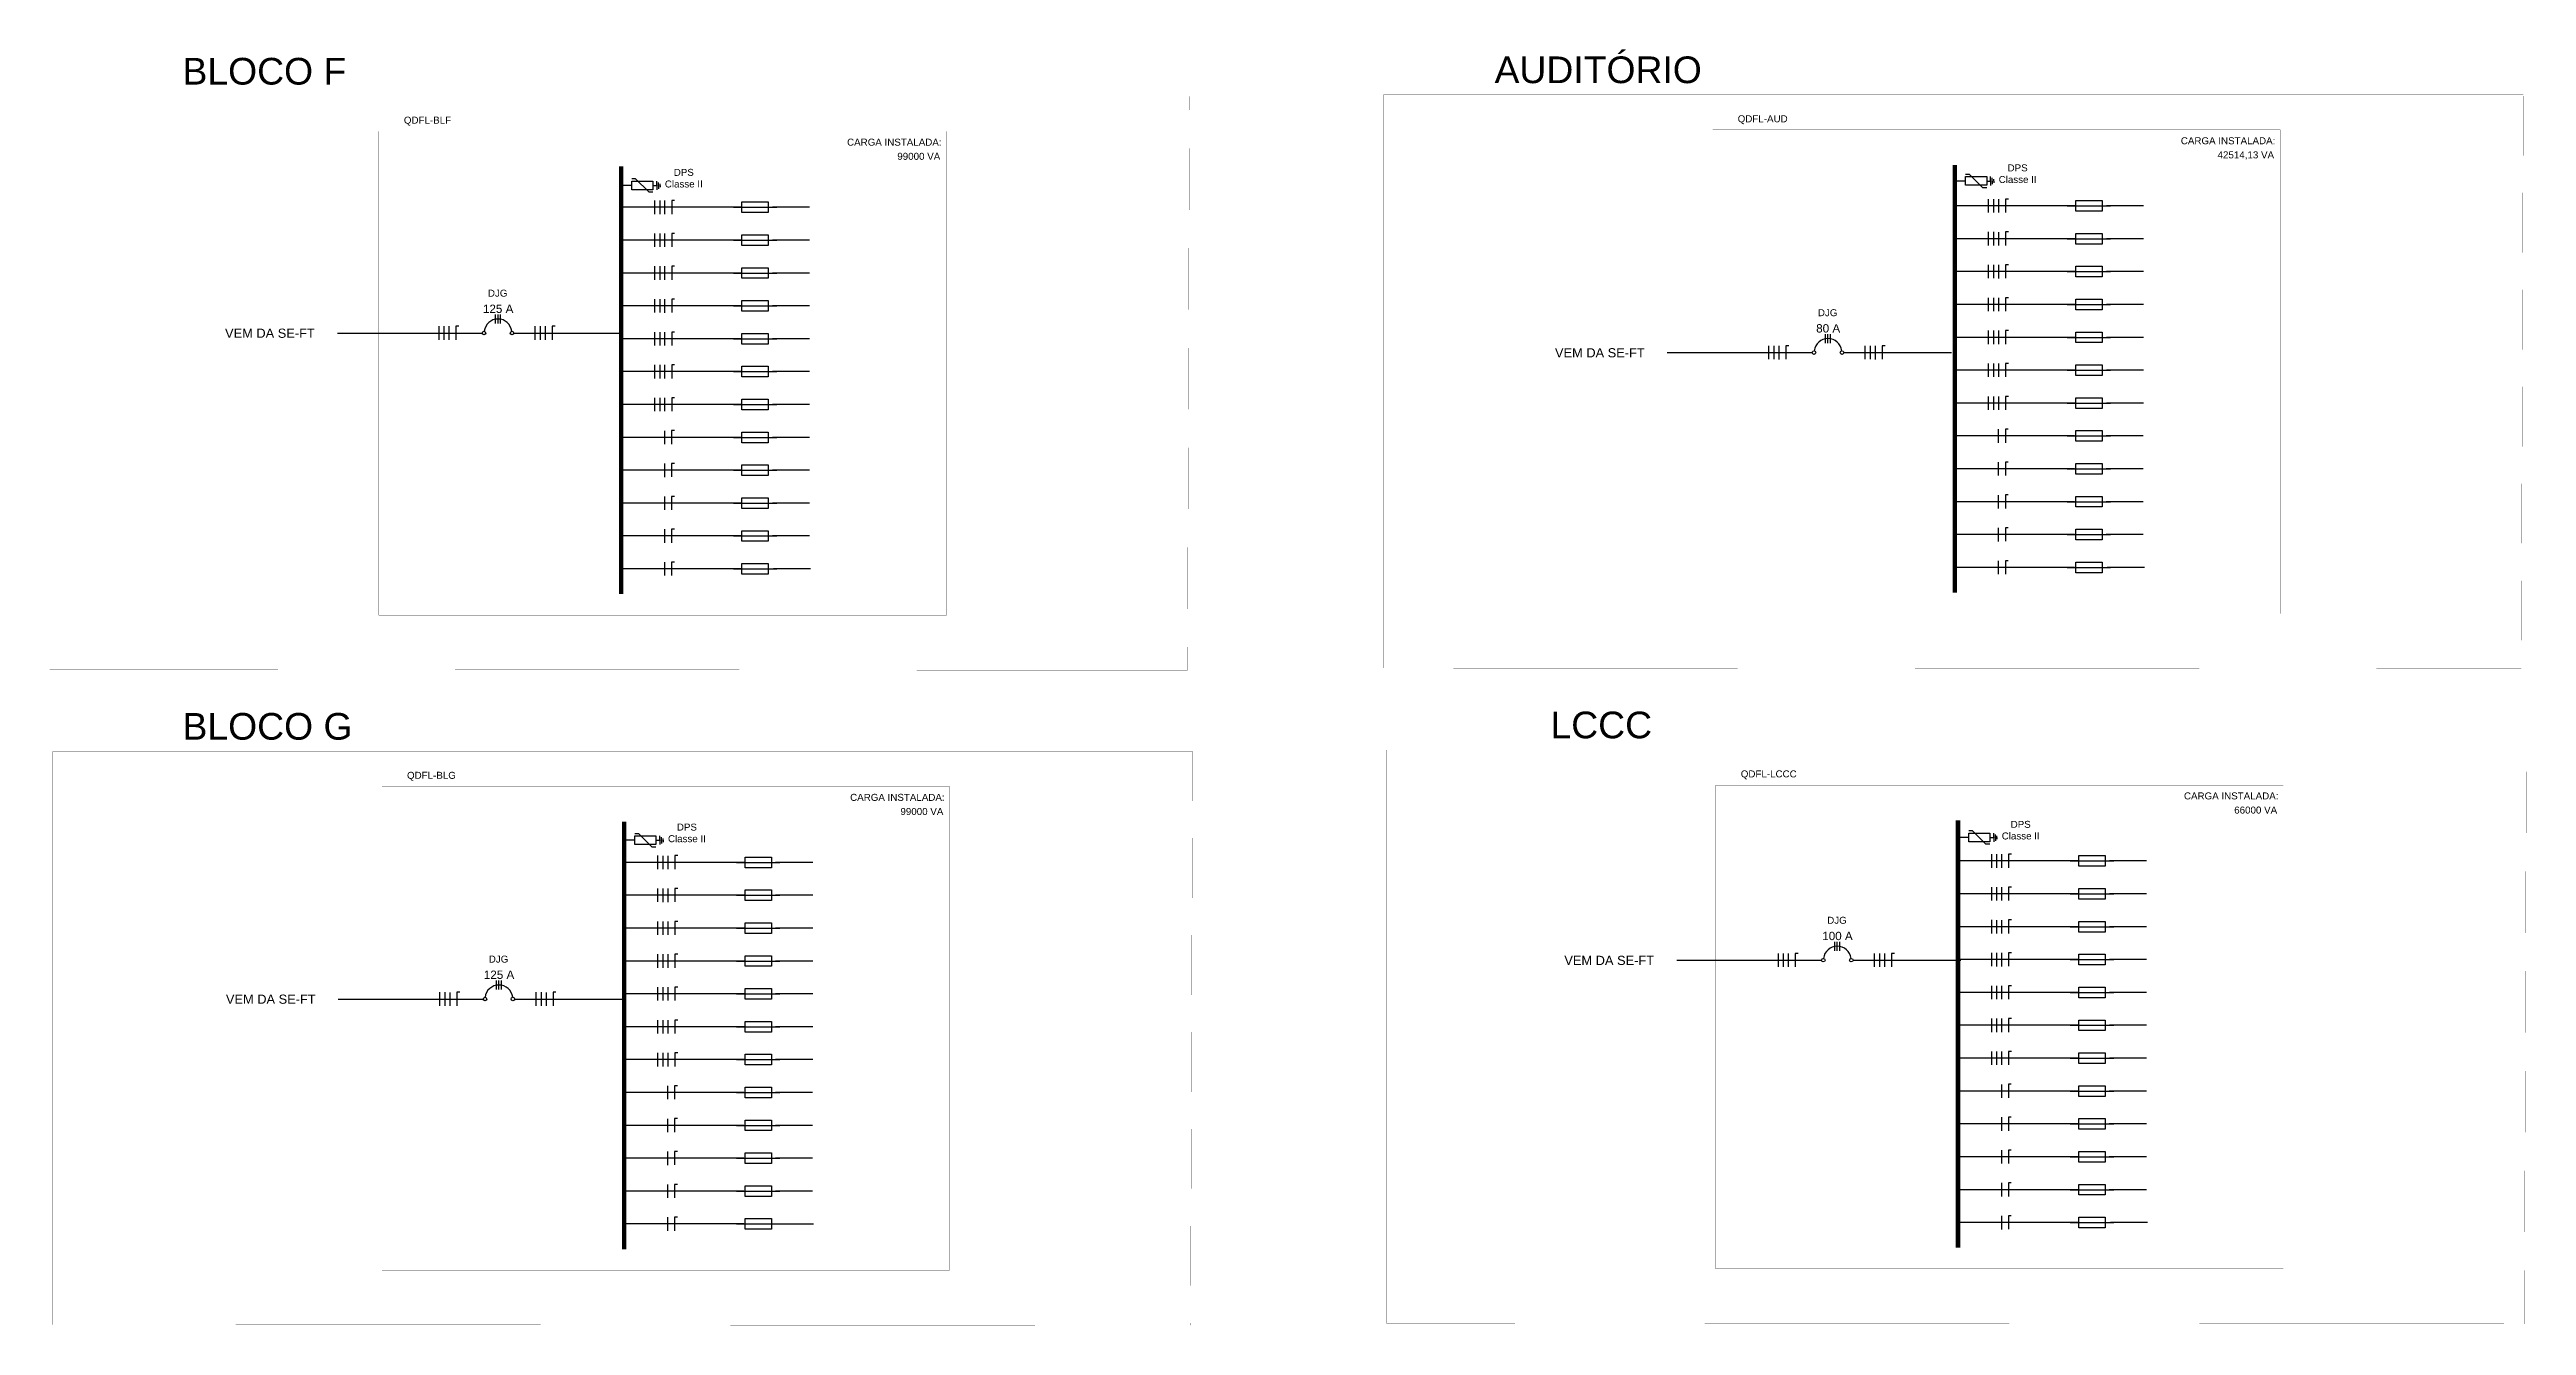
# Model space of a CAD drawing. Header units: millimetres. Extents: x 700 to 1754, y 408 to 936.
# Drawn here: x 1302.4 to 1754.3, y 411 to 643.9 of the extents above; entities that cross this region are included whole.
import ezdxf
from ezdxf.enums import TextEntityAlignment as Align

# ---------------------------------------------------------------- set-up
doc = ezdxf.new("R2010")
doc.units = ezdxf.units.MM
doc.linetypes.add('ACAD_ISO03W100', pattern=[30, 12, -18])
for name, color, linetype in [('A-03', 3, 'Continuous'), ('ARA_DISPOSITIVOS', 5, 'Continuous'), ('ARA_LEGENDA', 7, 'Continuous'), ('EQUIPAMENTOS', 4, 'Continuous'), ('GSP_Arq_TEXTO', 7, 'Continuous'), ('GSP_URB_TEXTO GERAL', 7, 'Continuous'), ('UNIFILAR', 3, 'Continuous'), ('VAI AO CTA', 7, 'Continuous')]:
    doc.layers.add(name, color=color, linetype=linetype)
doc.layers.add('BARRAMENTO', color=1, linetype='Continuous', lineweight=30)
doc.styles.add('ARA GERAL', font='arial.ttf', dxfattribs={"height": 10.1686})
doc.styles.add('ARA_TITULO_1', font='arial.ttf', dxfattribs={"height": 4})
doc.styles.add('ARIAL', font='arial.ttf')
doc.styles.add('ROMANS', font='arial.ttf')

# ---------------------------------------------------------------- blocks, each defined once
blk = doc.blocks.new('*U72')
at = {"layer": 'ARA_DISPOSITIVOS'}
blk.add_line((-25.3, 0), (25.4, 0), dxfattribs=at)
blk.add_lwpolyline([(15.4, 6.2), (15.4, -6.2), (-15.3, -6.2), (-15.3, 6.2)], close=True, dxfattribs=at)
at = {"style": 'ARA GERAL'}
blk.add_attdef('12A', text='', height=10.2, dxfattribs=at).set_placement((-0.2, 17.9), align=Align.TOP_CENTER)
blk = doc.blocks.new('*U73')
at = {"layer": 'ARA_DISPOSITIVOS'}
blk.add_line((-25.3, 0), (25.4, 0), dxfattribs=at)
blk.add_lwpolyline([(15.4, 6.2), (15.4, -6.2), (-15.3, -6.2), (-15.3, 6.2)], close=True, dxfattribs=at)
at = {"style": 'ARA GERAL'}
blk.add_attdef('12A', text='', height=10.2, dxfattribs=at).set_placement((-0.2, 17.9), align=Align.TOP_CENTER)
blk = doc.blocks.new('*U74')
at = {"layer": 'ARA_DISPOSITIVOS'}
blk.add_line((-25.3, 0), (25.4, 0), dxfattribs=at)
blk.add_lwpolyline([(15.4, 6.2), (15.4, -6.2), (-15.3, -6.2), (-15.3, 6.2)], close=True, dxfattribs=at)
at = {"style": 'ARA GERAL'}
blk.add_attdef('12A', text='', height=10.2, dxfattribs=at).set_placement((-0.2, 17.9), align=Align.TOP_CENTER)
blk = doc.blocks.new('*U75')
at = {"layer": 'ARA_DISPOSITIVOS'}
blk.add_line((-25.3, 0), (25.4, 0), dxfattribs=at)
blk.add_lwpolyline([(15.4, 6.2), (15.4, -6.2), (-15.3, -6.2), (-15.3, 6.2)], close=True, dxfattribs=at)
at = {"style": 'ARA GERAL'}
blk.add_attdef('12A', text='', height=10.2, dxfattribs=at).set_placement((-0.2, 17.9), align=Align.TOP_CENTER)
blk = doc.blocks.new('*U76')
at = {"layer": 'ARA_DISPOSITIVOS'}
blk.add_line((-25.3, 0), (25.4, 0), dxfattribs=at)
blk.add_lwpolyline([(15.4, 6.2), (15.4, -6.2), (-15.3, -6.2), (-15.3, 6.2)], close=True, dxfattribs=at)
at = {"style": 'ARA GERAL'}
blk.add_attdef('12A', text='', height=10.2, dxfattribs=at).set_placement((-0.2, 17.9), align=Align.TOP_CENTER)
blk = doc.blocks.new('*U77')
at = {"layer": 'ARA_DISPOSITIVOS'}
blk.add_line((-25.3, 0), (25.4, 0), dxfattribs=at)
blk.add_lwpolyline([(15.4, 6.2), (15.4, -6.2), (-15.3, -6.2), (-15.3, 6.2)], close=True, dxfattribs=at)
at = {"style": 'ARA GERAL'}
blk.add_attdef('12A', text='', height=10.2, dxfattribs=at).set_placement((-0.2, 17.9), align=Align.TOP_CENTER)
blk = doc.blocks.new('*U91')
at = {"layer": 'ARA_DISPOSITIVOS'}
blk.add_line((-25.3, 0), (25.4, 0), dxfattribs=at)
blk.add_lwpolyline([(15.4, 6.2), (15.4, -6.2), (-15.3, -6.2), (-15.3, 6.2)], close=True, dxfattribs=at)
at = {"style": 'ARA GERAL'}
blk.add_attdef('12A', text='', height=10.2, dxfattribs=at).set_placement((-0.2, 17.9), align=Align.TOP_CENTER)
blk = doc.blocks.new('*U92')
at = {"layer": 'ARA_DISPOSITIVOS'}
blk.add_line((-25.3, 0), (25.4, 0), dxfattribs=at)
blk.add_lwpolyline([(15.4, 6.2), (15.4, -6.2), (-15.3, -6.2), (-15.3, 6.2)], close=True, dxfattribs=at)
at = {"style": 'ARA GERAL'}
blk.add_attdef('12A', text='', height=10.2, dxfattribs=at).set_placement((-0.2, 17.9), align=Align.TOP_CENTER)
blk = doc.blocks.new('*U93')
at = {"layer": 'ARA_DISPOSITIVOS'}
blk.add_line((-25.3, 0), (25.4, 0), dxfattribs=at)
blk.add_lwpolyline([(15.4, 6.2), (15.4, -6.2), (-15.3, -6.2), (-15.3, 6.2)], close=True, dxfattribs=at)
at = {"style": 'ARA GERAL'}
blk.add_attdef('12A', text='', height=10.2, dxfattribs=at).set_placement((-0.2, 17.9), align=Align.TOP_CENTER)
blk = doc.blocks.new('*U94')
at = {"layer": 'ARA_DISPOSITIVOS'}
blk.add_line((-25.3, 0), (25.4, 0), dxfattribs=at)
blk.add_lwpolyline([(15.4, 6.2), (15.4, -6.2), (-15.3, -6.2), (-15.3, 6.2)], close=True, dxfattribs=at)
at = {"style": 'ARA GERAL'}
blk.add_attdef('12A', text='', height=10.2, dxfattribs=at).set_placement((-0.2, 17.9), align=Align.TOP_CENTER)
blk = doc.blocks.new('*U95')
at = {"layer": 'ARA_DISPOSITIVOS'}
blk.add_line((-25.3, 0), (25.4, 0), dxfattribs=at)
blk.add_lwpolyline([(15.4, 6.2), (15.4, -6.2), (-15.3, -6.2), (-15.3, 6.2)], close=True, dxfattribs=at)
at = {"style": 'ARA GERAL'}
blk.add_attdef('12A', text='', height=10.2, dxfattribs=at).set_placement((-0.2, 17.9), align=Align.TOP_CENTER)
blk = doc.blocks.new('*U96')
at = {"layer": 'ARA_DISPOSITIVOS'}
blk.add_line((-25.3, 0), (25.4, 0), dxfattribs=at)
blk.add_lwpolyline([(15.4, 6.2), (15.4, -6.2), (-15.3, -6.2), (-15.3, 6.2)], close=True, dxfattribs=at)
at = {"style": 'ARA GERAL'}
blk.add_attdef('12A', text='', height=10.2, dxfattribs=at).set_placement((-0.2, 17.9), align=Align.TOP_CENTER)
blk = doc.blocks.new('*U110')
at = {"layer": 'ARA_DISPOSITIVOS'}
blk.add_line((-25.3, 0), (25.4, 0), dxfattribs=at)
blk.add_lwpolyline([(15.4, 6.2), (15.4, -6.2), (-15.3, -6.2), (-15.3, 6.2)], close=True, dxfattribs=at)
at = {"style": 'ARA GERAL'}
blk.add_attdef('12A', text='', height=10.2, dxfattribs=at).set_placement((-0.2, 17.9), align=Align.TOP_CENTER)
blk = doc.blocks.new('*U103')
at = {"layer": 'ARA_DISPOSITIVOS'}
blk.add_line((-25.3, 0), (25.4, 0), dxfattribs=at)
blk.add_lwpolyline([(15.4, 6.2), (15.4, -6.2), (-15.3, -6.2), (-15.3, 6.2)], close=True, dxfattribs=at)
at = {"style": 'ARA GERAL'}
blk.add_attdef('12A', text='', height=10.2, dxfattribs=at).set_placement((-0.2, 17.9), align=Align.TOP_CENTER)
blk = doc.blocks.new('*U104')
at = {"layer": 'ARA_DISPOSITIVOS'}
blk.add_line((-25.3, 0), (25.4, 0), dxfattribs=at)
blk.add_lwpolyline([(15.4, 6.2), (15.4, -6.2), (-15.3, -6.2), (-15.3, 6.2)], close=True, dxfattribs=at)
at = {"style": 'ARA GERAL'}
blk.add_attdef('12A', text='', height=10.2, dxfattribs=at).set_placement((-0.2, 17.9), align=Align.TOP_CENTER)
blk = doc.blocks.new('*U105')
at = {"layer": 'ARA_DISPOSITIVOS'}
blk.add_line((-25.3, 0), (25.4, 0), dxfattribs=at)
blk.add_lwpolyline([(15.4, 6.2), (15.4, -6.2), (-15.3, -6.2), (-15.3, 6.2)], close=True, dxfattribs=at)
at = {"style": 'ARA GERAL'}
blk.add_attdef('12A', text='', height=10.2, dxfattribs=at).set_placement((-0.2, 17.9), align=Align.TOP_CENTER)
blk = doc.blocks.new('*U106')
at = {"layer": 'ARA_DISPOSITIVOS'}
blk.add_line((-25.3, 0), (25.4, 0), dxfattribs=at)
blk.add_lwpolyline([(15.4, 6.2), (15.4, -6.2), (-15.3, -6.2), (-15.3, 6.2)], close=True, dxfattribs=at)
at = {"style": 'ARA GERAL'}
blk.add_attdef('12A', text='', height=10.2, dxfattribs=at).set_placement((-0.2, 17.9), align=Align.TOP_CENTER)
blk = doc.blocks.new('*U107')
at = {"layer": 'ARA_DISPOSITIVOS'}
blk.add_line((-25.3, 0), (25.4, 0), dxfattribs=at)
blk.add_lwpolyline([(15.4, 6.2), (15.4, -6.2), (-15.3, -6.2), (-15.3, 6.2)], close=True, dxfattribs=at)
at = {"style": 'ARA GERAL'}
blk.add_attdef('12A', text='', height=10.2, dxfattribs=at).set_placement((-0.2, 17.9), align=Align.TOP_CENTER)
blk = doc.blocks.new('*U108')
at = {"layer": 'ARA_DISPOSITIVOS'}
blk.add_line((-25.3, 0), (25.4, 0), dxfattribs=at)
blk.add_lwpolyline([(15.4, 6.2), (15.4, -6.2), (-15.3, -6.2), (-15.3, 6.2)], close=True, dxfattribs=at)
at = {"style": 'ARA GERAL'}
blk.add_attdef('12A', text='', height=10.2, dxfattribs=at).set_placement((-0.2, 17.9), align=Align.TOP_CENTER)
blk = doc.blocks.new('*U109')
at = {"layer": 'ARA_DISPOSITIVOS'}
blk.add_line((-25.3, 0), (25.4, 0), dxfattribs=at)
blk.add_lwpolyline([(15.4, 6.2), (15.4, -6.2), (-15.3, -6.2), (-15.3, 6.2)], close=True, dxfattribs=at)
at = {"style": 'ARA GERAL'}
blk.add_attdef('12A', text='', height=10.2, dxfattribs=at).set_placement((-0.2, 17.9), align=Align.TOP_CENTER)
blk = doc.blocks.new('*U111')
at = {"layer": 'ARA_DISPOSITIVOS'}
blk.add_line((-25.3, 0), (25.4, 0), dxfattribs=at)
blk.add_lwpolyline([(15.4, 6.2), (15.4, -6.2), (-15.3, -6.2), (-15.3, 6.2)], close=True, dxfattribs=at)
at = {"style": 'ARA GERAL'}
blk.add_attdef('12A', text='', height=10.2, dxfattribs=at).set_placement((-0.2, 17.9), align=Align.TOP_CENTER)
blk = doc.blocks.new('*U112')
at = {"layer": 'ARA_DISPOSITIVOS'}
blk.add_line((-25.3, 0), (25.4, 0), dxfattribs=at)
blk.add_lwpolyline([(15.4, 6.2), (15.4, -6.2), (-15.3, -6.2), (-15.3, 6.2)], close=True, dxfattribs=at)
at = {"style": 'ARA GERAL'}
blk.add_attdef('12A', text='', height=10.2, dxfattribs=at).set_placement((-0.2, 17.9), align=Align.TOP_CENTER)
blk = doc.blocks.new('*U113')
at = {"layer": 'ARA_DISPOSITIVOS'}
blk.add_line((-25.3, 0), (25.4, 0), dxfattribs=at)
blk.add_lwpolyline([(15.4, 6.2), (15.4, -6.2), (-15.3, -6.2), (-15.3, 6.2)], close=True, dxfattribs=at)
at = {"style": 'ARA GERAL'}
blk.add_attdef('12A', text='', height=10.2, dxfattribs=at).set_placement((-0.2, 17.9), align=Align.TOP_CENTER)
blk = doc.blocks.new('*U114')
at = {"layer": 'ARA_DISPOSITIVOS'}
blk.add_line((-25.3, 0), (25.4, 0), dxfattribs=at)
blk.add_lwpolyline([(15.4, 6.2), (15.4, -6.2), (-15.3, -6.2), (-15.3, 6.2)], close=True, dxfattribs=at)
at = {"style": 'ARA GERAL'}
blk.add_attdef('12A', text='', height=10.2, dxfattribs=at).set_placement((-0.2, 17.9), align=Align.TOP_CENTER)
blk = doc.blocks.new('*U69')
at = {"layer": 'ARA_DISPOSITIVOS'}
blk.add_line((-25.3, 0), (25.4, 0), dxfattribs=at)
blk.add_lwpolyline([(15.4, 6.2), (15.4, -6.2), (-15.3, -6.2), (-15.3, 6.2)], close=True, dxfattribs=at)
at = {"style": 'ARA GERAL'}
blk.add_attdef('12A', text='', height=10.2, dxfattribs=at).set_placement((-0.2, 17.9), align=Align.TOP_CENTER)
blk = doc.blocks.new('*U70')
at = {"layer": 'ARA_DISPOSITIVOS'}
blk.add_line((-25.3, 0), (25.4, 0), dxfattribs=at)
blk.add_lwpolyline([(15.4, 6.2), (15.4, -6.2), (-15.3, -6.2), (-15.3, 6.2)], close=True, dxfattribs=at)
at = {"style": 'ARA GERAL'}
blk.add_attdef('12A', text='', height=10.2, dxfattribs=at).set_placement((-0.2, 17.9), align=Align.TOP_CENTER)
blk = doc.blocks.new('*U71')
at = {"layer": 'ARA_DISPOSITIVOS'}
blk.add_line((-25.3, 0), (25.4, 0), dxfattribs=at)
blk.add_lwpolyline([(15.4, 6.2), (15.4, -6.2), (-15.3, -6.2), (-15.3, 6.2)], close=True, dxfattribs=at)
at = {"style": 'ARA GERAL'}
blk.add_attdef('12A', text='', height=10.2, dxfattribs=at).set_placement((-0.2, 17.9), align=Align.TOP_CENTER)
blk = doc.blocks.new('*U97')
at = {"layer": 'ARA_DISPOSITIVOS'}
blk.add_line((-25.3, 0), (25.4, 0), dxfattribs=at)
blk.add_lwpolyline([(15.4, 6.2), (15.4, -6.2), (-15.3, -6.2), (-15.3, 6.2)], close=True, dxfattribs=at)
at = {"style": 'ARA GERAL'}
blk.add_attdef('12A', text='', height=10.2, dxfattribs=at).set_placement((-0.2, 17.9), align=Align.TOP_CENTER)
blk = doc.blocks.new('*U98')
at = {"layer": 'ARA_DISPOSITIVOS'}
blk.add_line((-25.3, 0), (25.4, 0), dxfattribs=at)
blk.add_lwpolyline([(15.4, 6.2), (15.4, -6.2), (-15.3, -6.2), (-15.3, 6.2)], close=True, dxfattribs=at)
at = {"style": 'ARA GERAL'}
blk.add_attdef('12A', text='', height=10.2, dxfattribs=at).set_placement((-0.2, 17.9), align=Align.TOP_CENTER)
blk = doc.blocks.new('*U99')
at = {"layer": 'ARA_DISPOSITIVOS'}
blk.add_line((-25.3, 0), (25.4, 0), dxfattribs=at)
blk.add_lwpolyline([(15.4, 6.2), (15.4, -6.2), (-15.3, -6.2), (-15.3, 6.2)], close=True, dxfattribs=at)
at = {"style": 'ARA GERAL'}
blk.add_attdef('12A', text='', height=10.2, dxfattribs=at).set_placement((-0.2, 17.9), align=Align.TOP_CENTER)
blk = doc.blocks.new('*U100')
at = {"layer": 'ARA_DISPOSITIVOS'}
blk.add_line((-25.3, 0), (25.4, 0), dxfattribs=at)
blk.add_lwpolyline([(15.4, 6.2), (15.4, -6.2), (-15.3, -6.2), (-15.3, 6.2)], close=True, dxfattribs=at)
at = {"style": 'ARA GERAL'}
blk.add_attdef('12A', text='', height=10.2, dxfattribs=at).set_placement((-0.2, 17.9), align=Align.TOP_CENTER)
blk = doc.blocks.new('*U101')
at = {"layer": 'ARA_DISPOSITIVOS'}
blk.add_line((-25.3, 0), (25.4, 0), dxfattribs=at)
blk.add_lwpolyline([(15.4, 6.2), (15.4, -6.2), (-15.3, -6.2), (-15.3, 6.2)], close=True, dxfattribs=at)
at = {"style": 'ARA GERAL'}
blk.add_attdef('12A', text='', height=10.2, dxfattribs=at).set_placement((-0.2, 17.9), align=Align.TOP_CENTER)
blk = doc.blocks.new('*U102')
at = {"layer": 'ARA_DISPOSITIVOS'}
blk.add_line((-25.3, 0), (25.4, 0), dxfattribs=at)
blk.add_lwpolyline([(15.4, 6.2), (15.4, -6.2), (-15.3, -6.2), (-15.3, 6.2)], close=True, dxfattribs=at)
at = {"style": 'ARA GERAL'}
blk.add_attdef('12A', text='', height=10.2, dxfattribs=at).set_placement((-0.2, 17.9), align=Align.TOP_CENTER)
blk = doc.blocks.new('*U66')
at = {"layer": 'ARA_DISPOSITIVOS'}
blk.add_line((-25.3, 0), (25.4, 0), dxfattribs=at)
blk.add_lwpolyline([(15.4, 6.2), (15.4, -6.2), (-15.3, -6.2), (-15.3, 6.2)], close=True, dxfattribs=at)
at = {"style": 'ARA GERAL'}
blk.add_attdef('12A', text='', height=10.2, dxfattribs=at).set_placement((-0.2, 17.9), align=Align.TOP_CENTER)
blk = doc.blocks.new('*U67')
at = {"layer": 'ARA_DISPOSITIVOS'}
blk.add_line((-25.3, 0), (25.4, 0), dxfattribs=at)
blk.add_lwpolyline([(15.4, 6.2), (15.4, -6.2), (-15.3, -6.2), (-15.3, 6.2)], close=True, dxfattribs=at)
at = {"style": 'ARA GERAL'}
blk.add_attdef('12A', text='', height=10.2, dxfattribs=at).set_placement((-0.2, 17.9), align=Align.TOP_CENTER)
blk = doc.blocks.new('*U68')
at = {"layer": 'ARA_DISPOSITIVOS'}
blk.add_line((-25.3, 0), (25.4, 0), dxfattribs=at)
blk.add_lwpolyline([(15.4, 6.2), (15.4, -6.2), (-15.3, -6.2), (-15.3, 6.2)], close=True, dxfattribs=at)
at = {"style": 'ARA GERAL'}
blk.add_attdef('12A', text='', height=10.2, dxfattribs=at).set_placement((-0.2, 17.9), align=Align.TOP_CENTER)
blk = doc.blocks.new('*U40')
at = {"layer": 'ARA_DISPOSITIVOS'}
blk.add_line((-25.3, 0), (25.4, 0), dxfattribs=at)
blk.add_lwpolyline([(15.4, 6.2), (15.4, -6.2), (-15.3, -6.2), (-15.3, 6.2)], close=True, dxfattribs=at)
at = {"style": 'ARA GERAL'}
blk.add_attdef('12A', text='', height=10.2, dxfattribs=at).set_placement((-0.2, 17.9), align=Align.TOP_CENTER)
blk = doc.blocks.new('*U41')
at = {"layer": 'ARA_DISPOSITIVOS'}
blk.add_line((-25.3, 0), (25.4, 0), dxfattribs=at)
blk.add_lwpolyline([(15.4, 6.2), (15.4, -6.2), (-15.3, -6.2), (-15.3, 6.2)], close=True, dxfattribs=at)
at = {"style": 'ARA GERAL'}
blk.add_attdef('12A', text='', height=10.2, dxfattribs=at).set_placement((-0.2, 17.9), align=Align.TOP_CENTER)
blk = doc.blocks.new('*U42')
at = {"layer": 'ARA_DISPOSITIVOS'}
blk.add_line((-25.3, 0), (25.4, 0), dxfattribs=at)
blk.add_lwpolyline([(15.4, 6.2), (15.4, -6.2), (-15.3, -6.2), (-15.3, 6.2)], close=True, dxfattribs=at)
at = {"style": 'ARA GERAL'}
blk.add_attdef('12A', text='', height=10.2, dxfattribs=at).set_placement((-0.2, 17.9), align=Align.TOP_CENTER)
blk = doc.blocks.new('*U43')
at = {"layer": 'ARA_DISPOSITIVOS'}
blk.add_line((-25.3, 0), (25.4, 0), dxfattribs=at)
blk.add_lwpolyline([(15.4, 6.2), (15.4, -6.2), (-15.3, -6.2), (-15.3, 6.2)], close=True, dxfattribs=at)
at = {"style": 'ARA GERAL'}
blk.add_attdef('12A', text='', height=10.2, dxfattribs=at).set_placement((-0.2, 17.9), align=Align.TOP_CENTER)
blk = doc.blocks.new('*U59')
at = {"layer": 'ARA_DISPOSITIVOS'}
blk.add_line((-25.3, 0), (25.4, 0), dxfattribs=at)
blk.add_lwpolyline([(15.4, 6.2), (15.4, -6.2), (-15.3, -6.2), (-15.3, 6.2)], close=True, dxfattribs=at)
at = {"style": 'ARA GERAL'}
blk.add_attdef('12A', text='', height=10.2, dxfattribs=at).set_placement((-0.2, 17.9), align=Align.TOP_CENTER)
blk = doc.blocks.new('*U60')
at = {"layer": 'ARA_DISPOSITIVOS'}
blk.add_line((-25.3, 0), (25.4, 0), dxfattribs=at)
blk.add_lwpolyline([(15.4, 6.2), (15.4, -6.2), (-15.3, -6.2), (-15.3, 6.2)], close=True, dxfattribs=at)
at = {"style": 'ARA GERAL'}
blk.add_attdef('12A', text='', height=10.2, dxfattribs=at).set_placement((-0.2, 17.9), align=Align.TOP_CENTER)
blk = doc.blocks.new('*U61')
at = {"layer": 'ARA_DISPOSITIVOS'}
blk.add_line((-25.3, 0), (25.4, 0), dxfattribs=at)
blk.add_lwpolyline([(15.4, 6.2), (15.4, -6.2), (-15.3, -6.2), (-15.3, 6.2)], close=True, dxfattribs=at)
at = {"style": 'ARA GERAL'}
blk.add_attdef('12A', text='', height=10.2, dxfattribs=at).set_placement((-0.2, 17.9), align=Align.TOP_CENTER)
blk = doc.blocks.new('*U62')
at = {"layer": 'ARA_DISPOSITIVOS'}
blk.add_line((-25.3, 0), (25.4, 0), dxfattribs=at)
blk.add_lwpolyline([(15.4, 6.2), (15.4, -6.2), (-15.3, -6.2), (-15.3, 6.2)], close=True, dxfattribs=at)
at = {"style": 'ARA GERAL'}
blk.add_attdef('12A', text='', height=10.2, dxfattribs=at).set_placement((-0.2, 17.9), align=Align.TOP_CENTER)
blk = doc.blocks.new('*U63')
at = {"layer": 'ARA_DISPOSITIVOS'}
blk.add_line((-25.3, 0), (25.4, 0), dxfattribs=at)
blk.add_lwpolyline([(15.4, 6.2), (15.4, -6.2), (-15.3, -6.2), (-15.3, 6.2)], close=True, dxfattribs=at)
at = {"style": 'ARA GERAL'}
blk.add_attdef('12A', text='', height=10.2, dxfattribs=at).set_placement((-0.2, 17.9), align=Align.TOP_CENTER)
blk = doc.blocks.new('*U64')
at = {"layer": 'ARA_DISPOSITIVOS'}
blk.add_line((-25.3, 0), (25.4, 0), dxfattribs=at)
blk.add_lwpolyline([(15.4, 6.2), (15.4, -6.2), (-15.3, -6.2), (-15.3, 6.2)], close=True, dxfattribs=at)
at = {"style": 'ARA GERAL'}
blk.add_attdef('12A', text='', height=10.2, dxfattribs=at).set_placement((-0.2, 17.9), align=Align.TOP_CENTER)
blk = doc.blocks.new('*U65')
at = {"layer": 'ARA_DISPOSITIVOS'}
blk.add_line((-25.3, 0), (25.4, 0), dxfattribs=at)
blk.add_lwpolyline([(15.4, 6.2), (15.4, -6.2), (-15.3, -6.2), (-15.3, 6.2)], close=True, dxfattribs=at)
at = {"style": 'ARA GERAL'}
blk.add_attdef('12A', text='', height=10.2, dxfattribs=at).set_placement((-0.2, 17.9), align=Align.TOP_CENTER)
blk = doc.blocks.new('*U51')
at = {"layer": 'ARA_DISPOSITIVOS'}
blk.add_line((-25.3, 0), (25.4, 0), dxfattribs=at)
blk.add_lwpolyline([(15.4, 6.2), (15.4, -6.2), (-15.3, -6.2), (-15.3, 6.2)], close=True, dxfattribs=at)
at = {"style": 'ARA GERAL'}
blk.add_attdef('12A', text='', height=10.2, dxfattribs=at).set_placement((-0.2, 17.9), align=Align.TOP_CENTER)
blk = doc.blocks.new('DISJ TRIF')
at = {"layer": 'A-03', "color": 2}
for p, q in [((0.217, 0.418), (0.421, 0.418)), ((0.217, 0.36), (0.421, 0.36)), ((0.217, 0.302), (0.421, 0.302))]:
    blk.add_line(p, q, dxfattribs=at)
at = {"layer": 'EQUIPAMENTOS', "color": 2}
for centre in [(0, 0.679), (0, 0.041)]:
    blk.add_circle(centre, 0.0409, dxfattribs=at)
at = {"layer": 'EQUIPAMENTOS', "color": 4}
blk.add_arc((0, 0.36), 0.319, 277.3498, 82.6502, dxfattribs=at)
blk = doc.blocks.new('dps')
at = {"layer": 'ARA_DISPOSITIVOS'}
for p, q in [((9.6, -5.6), (9.6, 0)), ((9.6, -5.6), (-9.4, -24.7)), ((-9.4, -24.7), (-9.4, -30.8))]:
    blk.add_line(p, q, dxfattribs=at)
blk.add_lwpolyline([(-6.1, 0), (6.4, 0), (6.4, -30.8), (-6.1, -30.8)], close=True, dxfattribs=at)

msp = doc.modelspace()

# ---------------------------------------------------------------- linework, layer by layer
at = {"layer": 'ARA_LEGENDA', "color": 2, "linetype": 'ACAD_ISO03W100', "ltscale": 0.25, "const_width": 0.0375}
for points in [[(1510.01, 530.55), (1302.39, 530.7), (1302.39, 635.32), (1510.36, 635.32)], [(1753.37, 530.81), (1545.76, 530.96), (1545.76, 635.57), (1753.73, 635.57)], [(1510.57, 410.97), (1302.96, 411.11), (1302.96, 515.73), (1510.93, 515.73)], [(1753.94, 411.23), (1546.32, 411.37), (1546.32, 515.99), (1754.29, 515.99)]]:
    msp.add_lwpolyline(points, close=True, dxfattribs=at)
at = {"layer": 'ARA_LEGENDA', "color": 7, "linetype": 'ACAD_ISO03W100', "ltscale": 0.25, "const_width": 0.0375}
for points in [[(1466.02, 540.62), (1362.47, 540.62), (1362.47, 628.92), (1466.02, 628.92)], [(1709.39, 540.88), (1605.83, 540.88), (1605.83, 629.18), (1709.39, 629.18)], [(1466.59, 421.04), (1363.03, 421.04), (1363.03, 509.33), (1466.59, 509.33)], [(1709.95, 421.29), (1606.4, 421.29), (1606.4, 509.59), (1709.95, 509.59)]]:
    msp.add_lwpolyline(points, close=True, dxfattribs=at)
at = {"layer": 'BARRAMENTO', "color": 3, "ltscale": 200}
for p, q in [((1413.17, 619.03), (1413.17, 619.84)), ((1413.48, 619.03), (1413.48, 619.61)), ((1413.76, 619.03), (1413.76, 619.35)), ((1655.82, 619.85), (1656.54, 619.85)), ((1656.54, 619.85), (1656.54, 620.66)), ((1656.54, 619.85), (1656.54, 619.05)), ((1656.85, 619.85), (1656.85, 620.43)), ((1656.85, 619.85), (1656.85, 619.27)), ((1657.13, 619.85), (1657.13, 620.17)), ((1657.13, 619.85), (1657.13, 619.53)), ((1412.45, 619.03), (1413.17, 619.03)), ((1413.17, 619.03), (1413.17, 618.23)), ((1413.48, 619.03), (1413.48, 618.45)), ((1413.76, 619.03), (1413.76, 618.71)), ((1413.02, 499.52), (1413.74, 499.52)), ((1413.74, 499.52), (1413.74, 500.33)), ((1413.74, 499.52), (1413.74, 498.72)), ((1414.05, 499.52), (1414.05, 500.1)), ((1414.05, 499.52), (1414.05, 498.94)), ((1414.33, 499.52), (1414.33, 499.84)), ((1414.33, 499.52), (1414.33, 499.2)), ((1656.38, 500.02), (1657.1, 500.02)), ((1657.1, 500.02), (1657.1, 500.82)), ((1657.1, 500.02), (1657.1, 499.21)), ((1657.41, 500.02), (1657.41, 500.6)), ((1657.41, 500.02), (1657.41, 499.44)), ((1657.69, 500.02), (1657.69, 500.34)), ((1657.69, 500.02), (1657.69, 499.7))]:
    msp.add_line(p, q, dxfattribs=at)
at = {"layer": 'BARRAMENTO', "color": 1, "ltscale": 200}
for p, q in [((1651.97, 619.85), (1650.02, 619.85)), ((1408.61, 619.03), (1406.66, 619.03)), ((1409.17, 499.52), (1407.22, 499.52)), ((1652.54, 500.02), (1650.59, 500.02))]:
    msp.add_line(p, q, dxfattribs=at)
at = {"layer": 'BARRAMENTO'}
for p, q in [((1428.54, 615.06), (1406.66, 615.06)), ((1441.06, 615.06), (1434.3, 615.06)), ((1671.9, 615.32), (1650.02, 615.32)), ((1684.42, 615.32), (1677.66, 615.32)), ((1428.54, 609.06), (1406.66, 609.06)), ((1441.06, 609.06), (1434.3, 609.06)), ((1671.9, 609.32), (1650.02, 609.32)), ((1684.42, 609.32), (1677.66, 609.32)), ((1428.54, 603.06), (1406.66, 603.06)), ((1441.06, 603.06), (1434.3, 603.06)), ((1671.9, 603.32), (1650.02, 603.32)), ((1684.42, 603.32), (1677.66, 603.32)), ((1428.54, 597.06), (1406.66, 597.06)), ((1441.06, 597.06), (1434.3, 597.06)), ((1671.9, 597.32), (1650.02, 597.32)), ((1684.42, 597.32), (1677.66, 597.32)), ((1428.54, 591.06), (1406.66, 591.06)), ((1441.06, 591.06), (1434.3, 591.06)), ((1671.9, 591.32), (1650.02, 591.32)), ((1684.42, 591.32), (1677.66, 591.32)), ((1428.54, 585.06), (1406.66, 585.06)), ((1441.06, 585.06), (1434.3, 585.06)), ((1671.9, 585.32), (1650.02, 585.32)), ((1684.42, 585.32), (1677.66, 585.32)), ((1428.54, 579.06), (1406.66, 579.06)), ((1441.06, 579.06), (1434.3, 579.06)), ((1671.9, 579.32), (1650.02, 579.32)), ((1684.42, 579.32), (1677.66, 579.32)), ((1428.51, 573.06), (1406.63, 573.06)), ((1441.03, 573.06), (1434.26, 573.06)), ((1671.87, 573.32), (1649.99, 573.32)), ((1684.39, 573.32), (1677.63, 573.32)), ((1428.51, 567.06), (1406.63, 567.06)), ((1441.03, 567.06), (1434.26, 567.06)), ((1671.87, 567.32), (1649.99, 567.32)), ((1684.39, 567.32), (1677.63, 567.32)), ((1428.51, 561.06), (1406.63, 561.06)), ((1441.03, 561.06), (1434.26, 561.06)), ((1671.87, 561.32), (1649.99, 561.32)), ((1684.39, 561.32), (1677.63, 561.32)), ((1428.51, 555.06), (1406.63, 555.06)), ((1441.03, 555.06), (1434.26, 555.06)), ((1671.87, 555.32), (1649.99, 555.32)), ((1684.39, 555.32), (1677.63, 555.32)), ((1428.51, 549.06), (1406.63, 549.06)), ((1441.22, 549.05), (1434.46, 549.05)), ((1671.87, 549.32), (1649.99, 549.32)), ((1684.59, 549.3), (1677.82, 549.3)), ((1429.1, 495.48), (1407.22, 495.48)), ((1441.63, 495.48), (1434.86, 495.48)), ((1672.47, 495.74), (1650.59, 495.74)), ((1684.99, 495.74), (1678.23, 495.74)), ((1429.1, 489.48), (1407.22, 489.48)), ((1441.63, 489.48), (1434.86, 489.48)), ((1672.47, 489.74), (1650.59, 489.74)), ((1684.99, 489.74), (1678.23, 489.74)), ((1672.47, 483.74), (1650.59, 483.74)), ((1684.99, 483.74), (1678.23, 483.74)), ((1429.1, 483.48), (1407.22, 483.48)), ((1441.63, 483.48), (1434.86, 483.48)), ((1429.1, 477.48), (1407.22, 477.48)), ((1441.63, 477.48), (1434.86, 477.48)), ((1672.47, 477.74), (1650.59, 477.74)), ((1684.99, 477.74), (1678.23, 477.74)), ((1429.1, 471.48), (1407.22, 471.48)), ((1441.63, 471.48), (1434.86, 471.48)), ((1672.47, 471.74), (1650.59, 471.74)), ((1684.99, 471.74), (1678.23, 471.74)), ((1672.47, 465.74), (1650.59, 465.74)), ((1684.99, 465.74), (1678.23, 465.74)), ((1429.1, 465.48), (1407.22, 465.48)), ((1441.63, 465.48), (1434.86, 465.48)), ((1429.1, 459.48), (1407.22, 459.48)), ((1441.63, 459.48), (1434.86, 459.48)), ((1672.47, 459.74), (1650.59, 459.74)), ((1684.99, 459.74), (1678.23, 459.74)), ((1429.07, 453.48), (1407.19, 453.48)), ((1441.59, 453.48), (1434.83, 453.48)), ((1672.44, 453.74), (1650.56, 453.74)), ((1684.96, 453.74), (1678.19, 453.74)), ((1429.07, 447.48), (1407.19, 447.48)), ((1441.59, 447.48), (1434.83, 447.48)), ((1672.44, 447.74), (1650.56, 447.74)), ((1684.96, 447.74), (1678.19, 447.74)), ((1429.07, 441.48), (1407.19, 441.48)), ((1441.59, 441.48), (1434.83, 441.48)), ((1672.44, 441.74), (1650.56, 441.74)), ((1684.96, 441.74), (1678.19, 441.74)), ((1429.07, 435.48), (1407.19, 435.48)), ((1441.59, 435.48), (1434.83, 435.48)), ((1672.44, 435.74), (1650.56, 435.74)), ((1684.96, 435.74), (1678.19, 435.74)), ((1429.07, 429.48), (1407.19, 429.48)), ((1441.79, 429.46), (1435.02, 429.46)), ((1672.44, 429.74), (1650.56, 429.74)), ((1685.15, 429.72), (1678.39, 429.72))]:
    msp.add_line(p, q, dxfattribs=at)
at = {"layer": 'BARRAMENTO', "lineweight": 40, "const_width": 0.8}
for points in [[(1406.66, 544.47), (1406.66, 622.51)], [(1650.02, 544.73), (1650.02, 622.77)], [(1407.22, 424.88), (1407.22, 502.93)], [(1650.59, 425.14), (1650.59, 503.18)]]:
    msp.add_lwpolyline(points, dxfattribs=at)
at = {"layer": 'BARRAMENTO'}
for points in [[(1354.89, 592.11), (1381.32, 592.11)], [(1387.08, 592.11), (1406.74, 592.11)], [(1597.55, 588.54), (1623.99, 588.54)], [(1629.75, 588.54), (1649.41, 588.54)], [(1599.26, 477.63), (1625.69, 477.63)], [(1631.45, 477.63), (1651.11, 477.63)], [(1355.05, 470.54), (1381.49, 470.54)], [(1387.25, 470.54), (1406.91, 470.54)]]:
    msp.add_lwpolyline(points, dxfattribs=at)
at = {"layer": 'VAI AO CTA', "color": 1}
for p, q in [((1412.75, 616.29), (1412.75, 613.83)), ((1413.71, 616.29), (1413.71, 613.83)), ((1414.67, 613.82), (1414.67, 616.28)), ((1656.12, 616.55), (1656.12, 614.09)), ((1657.08, 616.55), (1657.08, 614.09)), ((1658.03, 614.08), (1658.03, 616.54)), ((1412.75, 610.29), (1412.75, 607.83)), ((1413.71, 610.29), (1413.71, 607.83)), ((1414.67, 607.82), (1414.67, 610.28)), ((1656.12, 610.55), (1656.12, 608.09)), ((1657.08, 610.55), (1657.08, 608.09)), ((1658.03, 608.08), (1658.03, 610.54)), ((1412.75, 604.29), (1412.75, 601.83)), ((1413.71, 604.29), (1413.71, 601.83)), ((1414.67, 601.82), (1414.67, 604.28)), ((1656.12, 604.55), (1656.12, 602.09)), ((1657.08, 604.55), (1657.08, 602.09)), ((1658.03, 602.08), (1658.03, 604.54)), ((1412.75, 598.29), (1412.75, 595.83)), ((1413.71, 598.29), (1413.71, 595.83)), ((1414.67, 595.82), (1414.67, 598.28)), ((1656.12, 598.55), (1656.12, 596.09)), ((1657.08, 598.55), (1657.08, 596.09)), ((1658.03, 596.08), (1658.03, 598.54)), ((1373.38, 593.34), (1373.38, 590.88)), ((1374.33, 593.33), (1374.33, 590.87)), ((1375.29, 590.87), (1375.29, 593.33)), ((1390.95, 593.34), (1390.95, 590.88)), ((1391.9, 593.33), (1391.9, 590.87)), ((1392.86, 590.87), (1392.86, 593.33)), ((1412.75, 592.29), (1412.75, 589.83)), ((1413.71, 592.29), (1413.71, 589.83)), ((1414.67, 589.82), (1414.67, 592.28)), ((1656.12, 592.55), (1656.12, 590.09)), ((1657.08, 592.55), (1657.08, 590.09)), ((1658.03, 590.08), (1658.03, 592.54)), ((1616.04, 589.77), (1616.04, 587.31)), ((1617, 589.77), (1617, 587.31)), ((1617.96, 587.3), (1617.96, 589.76)), ((1633.62, 589.77), (1633.62, 587.31)), ((1634.57, 589.77), (1634.57, 587.31)), ((1635.53, 587.3), (1635.53, 589.76)), ((1412.75, 586.29), (1412.75, 583.83)), ((1413.71, 586.29), (1413.71, 583.83)), ((1414.67, 583.82), (1414.67, 586.28)), ((1656.12, 586.55), (1656.12, 584.09)), ((1657.08, 586.55), (1657.08, 584.09)), ((1658.03, 584.08), (1658.03, 586.54)), ((1412.75, 580.29), (1412.75, 577.83)), ((1413.71, 580.29), (1413.71, 577.83)), ((1414.67, 577.82), (1414.67, 580.28)), ((1656.12, 580.55), (1656.12, 578.09)), ((1657.08, 580.55), (1657.08, 578.09)), ((1658.03, 578.08), (1658.03, 580.54)), ((1414.64, 571.82), (1414.64, 574.28)), ((1658, 572.08), (1658, 574.54)), ((1414.64, 565.82), (1414.64, 568.28)), ((1658, 566.08), (1658, 568.54)), ((1414.64, 559.82), (1414.64, 562.28)), ((1658, 560.08), (1658, 562.54)), ((1414.64, 553.82), (1414.64, 556.28)), ((1658, 554.08), (1658, 556.54)), ((1414.64, 547.82), (1414.64, 550.28)), ((1658, 548.08), (1658, 550.54)), ((1413.32, 496.71), (1413.32, 494.25)), ((1414.28, 496.7), (1414.28, 494.24)), ((1415.23, 494.24), (1415.23, 496.7)), ((1656.68, 496.97), (1656.68, 494.51)), ((1657.64, 496.96), (1657.64, 494.5)), ((1658.6, 494.5), (1658.6, 496.96)), ((1413.32, 490.71), (1413.32, 488.25)), ((1414.28, 490.7), (1414.28, 488.24)), ((1415.23, 488.24), (1415.23, 490.7)), ((1656.68, 490.97), (1656.68, 488.51)), ((1657.64, 490.96), (1657.64, 488.5)), ((1658.6, 488.5), (1658.6, 490.96)), ((1413.32, 484.71), (1413.32, 482.25)), ((1414.28, 484.7), (1414.28, 482.24)), ((1415.23, 482.24), (1415.23, 484.7)), ((1656.68, 484.97), (1656.68, 482.51)), ((1657.64, 484.96), (1657.64, 482.5)), ((1658.6, 482.5), (1658.6, 484.96)), ((1413.32, 478.71), (1413.32, 476.25)), ((1414.28, 478.7), (1414.28, 476.24)), ((1415.23, 476.24), (1415.23, 478.7)), ((1617.75, 478.86), (1617.75, 476.4)), ((1618.7, 478.86), (1618.7, 476.4)), ((1619.66, 476.39), (1619.66, 478.85)), ((1635.32, 478.86), (1635.32, 476.4)), ((1636.27, 478.86), (1636.27, 476.4)), ((1637.23, 476.39), (1637.23, 478.85)), ((1656.68, 478.97), (1656.68, 476.51)), ((1657.64, 478.96), (1657.64, 476.5)), ((1658.6, 476.5), (1658.6, 478.96)), ((1373.54, 471.77), (1373.54, 469.31)), ((1374.5, 471.77), (1374.5, 469.31)), ((1375.46, 469.3), (1375.46, 471.76)), ((1391.11, 471.77), (1391.11, 469.31)), ((1392.07, 471.77), (1392.07, 469.31)), ((1393.03, 469.3), (1393.03, 471.76)), ((1413.32, 472.71), (1413.32, 470.25)), ((1414.28, 472.7), (1414.28, 470.24)), ((1415.23, 470.24), (1415.23, 472.7)), ((1656.68, 472.97), (1656.68, 470.51)), ((1657.64, 472.96), (1657.64, 470.5)), ((1658.6, 470.5), (1658.6, 472.96)), ((1413.32, 466.71), (1413.32, 464.25)), ((1414.28, 466.7), (1414.28, 464.24)), ((1415.23, 464.24), (1415.23, 466.7)), ((1656.68, 466.97), (1656.68, 464.51)), ((1657.64, 466.96), (1657.64, 464.5)), ((1658.6, 464.5), (1658.6, 466.96)), ((1413.32, 460.71), (1413.32, 458.25)), ((1414.28, 460.7), (1414.28, 458.24)), ((1415.23, 458.24), (1415.23, 460.7)), ((1656.68, 460.97), (1656.68, 458.51)), ((1657.64, 460.96), (1657.64, 458.5)), ((1658.6, 458.5), (1658.6, 460.96)), ((1415.2, 452.24), (1415.2, 454.7)), ((1658.57, 452.5), (1658.57, 454.96)), ((1415.2, 446.24), (1415.2, 448.7)), ((1658.57, 446.5), (1658.57, 448.96)), ((1658.57, 440.5), (1658.57, 442.96)), ((1415.2, 440.24), (1415.2, 442.7)), ((1415.2, 434.24), (1415.2, 436.7)), ((1658.57, 434.5), (1658.57, 436.96)), ((1415.2, 428.24), (1415.2, 430.7)), ((1658.57, 428.5), (1658.57, 430.96))]:
    msp.add_line(p, q, dxfattribs=at)
at = {"layer": 'VAI AO CTA', "color": 4, "linetype": 'ACAD_ISO03W100'}
for p, q in [((1416.42, 616.29), (1415.9, 616.29)), ((1659.79, 616.55), (1659.26, 616.55)), ((1416.42, 610.29), (1415.9, 610.29)), ((1659.79, 610.55), (1659.26, 610.55)), ((1416.42, 604.29), (1415.9, 604.29)), ((1659.79, 604.55), (1659.26, 604.55)), ((1416.42, 598.29), (1415.9, 598.29)), ((1659.79, 598.55), (1659.26, 598.55)), ((1377.04, 593.34), (1376.52, 593.34)), ((1394.61, 593.34), (1394.09, 593.34)), ((1416.42, 592.29), (1415.9, 592.29)), ((1659.79, 592.55), (1659.26, 592.55)), ((1619.71, 589.77), (1619.19, 589.77)), ((1637.28, 589.77), (1636.76, 589.77)), ((1416.42, 586.29), (1415.9, 586.29)), ((1659.79, 586.55), (1659.26, 586.55)), ((1416.42, 580.29), (1415.9, 580.29)), ((1659.79, 580.55), (1659.26, 580.55)), ((1416.39, 574.29), (1415.86, 574.29)), ((1659.75, 574.55), (1659.23, 574.55)), ((1416.39, 568.29), (1415.86, 568.29)), ((1659.75, 568.55), (1659.23, 568.55)), ((1416.39, 562.29), (1415.86, 562.29)), ((1659.75, 562.55), (1659.23, 562.55)), ((1416.39, 556.29), (1415.86, 556.29)), ((1659.75, 556.55), (1659.23, 556.55)), ((1416.39, 550.29), (1415.86, 550.29)), ((1659.75, 550.55), (1659.23, 550.55)), ((1416.99, 496.71), (1416.46, 496.71)), ((1660.35, 496.97), (1659.83, 496.97)), ((1416.99, 490.71), (1416.46, 490.71)), ((1660.35, 490.97), (1659.83, 490.97)), ((1416.99, 484.71), (1416.46, 484.71)), ((1660.35, 484.97), (1659.83, 484.97)), ((1416.99, 478.71), (1416.46, 478.71)), ((1621.41, 478.86), (1620.89, 478.86)), ((1638.98, 478.86), (1638.46, 478.86)), ((1660.35, 478.97), (1659.83, 478.97)), ((1377.21, 471.77), (1376.68, 471.77)), ((1394.78, 471.77), (1394.25, 471.77)), ((1416.99, 472.71), (1416.46, 472.71)), ((1660.35, 472.97), (1659.83, 472.97)), ((1416.99, 466.71), (1416.46, 466.71)), ((1660.35, 466.97), (1659.83, 466.97)), ((1416.99, 460.71), (1416.46, 460.71)), ((1660.35, 460.97), (1659.83, 460.97)), ((1416.96, 454.71), (1416.43, 454.71)), ((1660.32, 454.97), (1659.79, 454.97)), ((1416.96, 448.71), (1416.43, 448.71)), ((1660.32, 448.97), (1659.79, 448.97)), ((1660.32, 442.97), (1659.79, 442.97)), ((1416.96, 442.71), (1416.43, 442.71)), ((1416.96, 436.71), (1416.43, 436.71)), ((1660.32, 436.97), (1659.79, 436.97)), ((1416.96, 430.71), (1416.43, 430.71)), ((1660.32, 430.97), (1659.79, 430.97))]:
    msp.add_line(p, q, dxfattribs=at)
at = {"layer": 'VAI AO CTA', "color": 4}
for p, q in [((1415.9, 616.29), (1415.9, 613.83)), ((1659.26, 616.55), (1659.26, 614.09)), ((1415.9, 610.29), (1415.9, 607.83)), ((1659.26, 610.55), (1659.26, 608.09)), ((1415.9, 604.29), (1415.9, 601.83)), ((1659.26, 604.55), (1659.26, 602.09)), ((1415.9, 598.29), (1415.9, 595.83)), ((1659.26, 598.55), (1659.26, 596.09)), ((1376.52, 593.34), (1376.52, 590.88)), ((1394.09, 593.34), (1394.09, 590.88)), ((1415.9, 592.29), (1415.9, 589.83)), ((1659.26, 592.55), (1659.26, 590.09)), ((1619.19, 589.77), (1619.19, 587.31)), ((1636.76, 589.77), (1636.76, 587.31)), ((1415.9, 586.29), (1415.9, 583.83)), ((1659.26, 586.55), (1659.26, 584.09)), ((1415.9, 580.29), (1415.9, 577.83)), ((1659.26, 580.55), (1659.26, 578.09)), ((1415.86, 574.29), (1415.86, 571.83)), ((1659.23, 574.55), (1659.23, 572.09)), ((1415.86, 568.29), (1415.86, 565.83)), ((1659.23, 568.55), (1659.23, 566.09)), ((1415.86, 562.29), (1415.86, 559.83)), ((1659.23, 562.55), (1659.23, 560.09)), ((1415.86, 556.29), (1415.86, 553.83)), ((1659.23, 556.55), (1659.23, 554.09)), ((1415.86, 550.29), (1415.86, 547.83)), ((1659.23, 550.55), (1659.23, 548.09)), ((1416.46, 496.71), (1416.46, 494.25)), ((1659.83, 496.97), (1659.83, 494.51)), ((1416.46, 490.71), (1416.46, 488.25)), ((1659.83, 490.97), (1659.83, 488.51)), ((1416.46, 484.71), (1416.46, 482.25)), ((1659.83, 484.97), (1659.83, 482.51)), ((1416.46, 478.71), (1416.46, 476.25)), ((1620.89, 478.86), (1620.89, 476.4)), ((1638.46, 478.86), (1638.46, 476.4)), ((1659.83, 478.97), (1659.83, 476.51)), ((1376.68, 471.77), (1376.68, 469.31)), ((1394.25, 471.77), (1394.25, 469.31)), ((1416.46, 472.71), (1416.46, 470.25)), ((1659.83, 472.97), (1659.83, 470.51)), ((1416.46, 466.71), (1416.46, 464.25)), ((1659.83, 466.97), (1659.83, 464.51)), ((1416.46, 460.71), (1416.46, 458.25)), ((1659.83, 460.97), (1659.83, 458.51)), ((1416.43, 454.71), (1416.43, 452.25)), ((1659.79, 454.97), (1659.79, 452.51)), ((1416.43, 448.71), (1416.43, 446.25)), ((1659.79, 448.97), (1659.79, 446.51)), ((1659.79, 442.97), (1659.79, 440.51)), ((1416.43, 442.71), (1416.43, 440.25)), ((1416.43, 436.71), (1416.43, 434.25)), ((1659.79, 436.97), (1659.79, 434.51)), ((1416.43, 430.71), (1416.43, 428.25)), ((1659.79, 430.97), (1659.79, 428.51))]:
    msp.add_line(p, q, dxfattribs=at)

# ---------------------------------------------------------------- block references
at = {"layer": 'ARA_LEGENDA', "xscale": 0.156327276839294, "yscale": 0.156327276839294, "zscale": 0.156327276839294}
for name, p in [('*U72', (1431.1, 615.06)), ('*U69', (1674.47, 615.32)), ('*U70', (1674.47, 609.32)), ('*U73', (1431.1, 609.06)), ('*U74', (1431.1, 603.06)), ('*U71', (1674.47, 603.32)), ('*U75', (1431.1, 597.06)), ('*U97', (1674.47, 597.32)), ('*U76', (1431.1, 591.06)), ('*U98', (1674.47, 591.32)), ('*U77', (1431.1, 585.06)), ('*U99', (1674.47, 585.32)), ('*U91', (1431.1, 579.06)), ('*U100', (1674.47, 579.32)), ('*U92', (1431.1, 573.06)), ('*U101', (1674.47, 573.32)), ('*U93', (1431.1, 567.06)), ('*U102', (1674.47, 567.32)), ('*U94', (1431.1, 561.06)), ('*U66', (1674.47, 561.32)), ('*U95', (1431.1, 555.06)), ('*U67', (1674.47, 555.32)), ('*U96', (1431.1, 549.06)), ('*U68', (1674.47, 549.32)), ('*U110', (1431.67, 495.48)), ('*U40', (1675.03, 495.74)), ('*U103', (1431.67, 489.48)), ('*U41', (1675.03, 489.74)), ('*U104', (1431.67, 483.48)), ('*U42', (1675.03, 483.74)), ('*U105', (1431.67, 477.48)), ('*U43', (1675.03, 477.74)), ('*U106', (1431.67, 471.48)), ('*U59', (1675.03, 471.74)), ('*U107', (1431.67, 465.48)), ('*U60', (1675.03, 465.74)), ('*U108', (1431.67, 459.48)), ('*U61', (1675.03, 459.74)), ('*U109', (1431.67, 453.48)), ('*U62', (1675.03, 453.74)), ('*U111', (1431.67, 447.48)), ('*U63', (1675.03, 447.74)), ('*U112', (1431.67, 441.48)), ('*U64', (1675.03, 441.74)), ('*U113', (1431.67, 435.48)), ('*U65', (1675.03, 435.74)), ('*U114', (1431.67, 429.48)), ('*U51', (1675.03, 429.74))]:
    msp.add_blockref(name, p, dxfattribs=at)
at = {"layer": 'GSP_URB_TEXTO GERAL', "color": 3, "xscale": 0.1250618214714352, "yscale": 0.1250618214714352, "zscale": 0.1250618214714352, "rotation": 89.99999999999999}
for p in [(1408.61, 619.03), (1651.97, 619.85), (1409.17, 499.52), (1652.54, 500.02)]:
    msp.add_blockref('dps', p, dxfattribs=at)
at = {"layer": 'UNIFILAR', "color": 0, "xscale": 8, "yscale": 8, "zscale": 8, "rotation": 90}
for p in [(1387.08, 592.11), (1629.75, 588.54), (1631.45, 477.63), (1387.25, 470.54)]:
    msp.add_blockref('DISJ TRIF', p, dxfattribs=at)

# ---------------------------------------------------------------- texts
at = {"layer": 'ARA_LEGENDA', "style": 'ROMANS'}
for s, p in [('125 A', (1384.23, 596.53)), ('80 A', (1626.9, 592.96)), ('100 A', (1628.6, 482.05)), ('125 A', (1384.39, 474.97))]:
    msp.add_text(s, height=1.522, dxfattribs=at).set_placement(p, align=Align.MIDDLE)
at = {"layer": 'GSP_Arq_TEXTO', "char_height": 4.873, "attachment_point": 2, "style": 'ARIAL'}
for s, insert in [('BLOCO F', (1341.57, 642.33)), ('AUDITÓRIO', (1584.94, 642.59)), ('BLOCO G', (1342.14, 522.75)), ('LCCC', (1585.5, 523))]:
    msp.add_mtext_dynamic_manual_height_columns(s, width=88.3104, gutter_width=0.45, heights=[1.79], dxfattribs=dict(at, insert=insert))
at = {"layer": 'GSP_Arq_TEXTO', "char_height": 1.272, "width": 6.8733, "attachment_point": 2, "style": 'ARIAL'}
for insert in [(1418.1, 622.07), (1661.47, 622.89), (1418.67, 502.56), (1662.03, 503.06)]:
    msp.add_mtext('DPS\\PClasse II', dxfattribs=dict(at, insert=insert))
at = {"layer": 'VAI AO CTA', "attachment_point": 3, "style": 'ARA_TITULO_1'}
for s, width, gutter_width, heights, insert, char_height in [('\\pxql,t5;QDFL-BLF', 25.3745, 0.45, [1.79], (1392.4, 631.6), 1.2766), ('\\pxql,t5;QDFL-AUD', 25.3745, 0.45, [1.79], (1635.77, 631.85), 1.2766), ('CARGA INSTALADA:', 25.3745, 0.45, [1.79], (1465.13, 627.58), 1.2766), (' ^I99000 VA', 25.3745, 0.45, [1.79], (1464.89, 625), 1.2766), ('CARGA INSTALADA:', 25.3745, 0.45, [1.79], (1708.49, 627.84), 1.2766), (' ^I42514,13 VA', 25.3745, 0.45, [1.79], (1708.26, 625.26), 1.2766), ('\\pxqc;VEM DA SE-FT', 23.2565, 0.59, [0], (1354.21, 592.91), 1.6745), ('\\pxqc;VEM DA SE-FT', 23.2565, 0.59, [0], (1596.87, 589.34), 1.6745), ('\\pxql,t5;QDFL-BLG', 25.3745, 0.45, [1.79], (1392.97, 512.01), 1.2766), ('\\pxql,t5;QDFL-LCCC', 25.3745, 0.45, [1.79], (1636.33, 512.27), 1.2766), ('CARGA INSTALADA:', 25.3745, 0.45, [1.79], (1465.69, 507.99), 1.2766), ('CARGA INSTALADA:', 25.3745, 0.45, [1.79], (1709.06, 508.25), 1.2766), (' ^I99000 VA', 25.3745, 0.45, [1.79], (1465.46, 505.41), 1.2766), (' ^I66000 VA', 25.3745, 0.45, [1.79], (1708.82, 505.67), 1.2766), ('\\pxqc;VEM DA SE-FT', 23.2565, 0.59, [0], (1598.58, 478.43), 1.6745), ('\\pxqc;VEM DA SE-FT', 23.2565, 0.59, [0], (1354.37, 471.35), 1.6745)]:
    msp.add_mtext_dynamic_manual_height_columns(s, width=width, gutter_width=gutter_width, heights=heights, dxfattribs=dict(at, insert=insert, char_height=char_height))
at = {"layer": 'VAI AO CTA', "char_height": 1.272, "width": 17.7112, "attachment_point": 2, "style": 'ARIAL'}
for insert in [(1384.14, 600.02), (1626.81, 596.45), (1628.51, 485.55), (1384.3, 478.46)]:
    msp.add_mtext('DJG', dxfattribs=dict(at, insert=insert))

doc.saveas('drawing.dxf')
